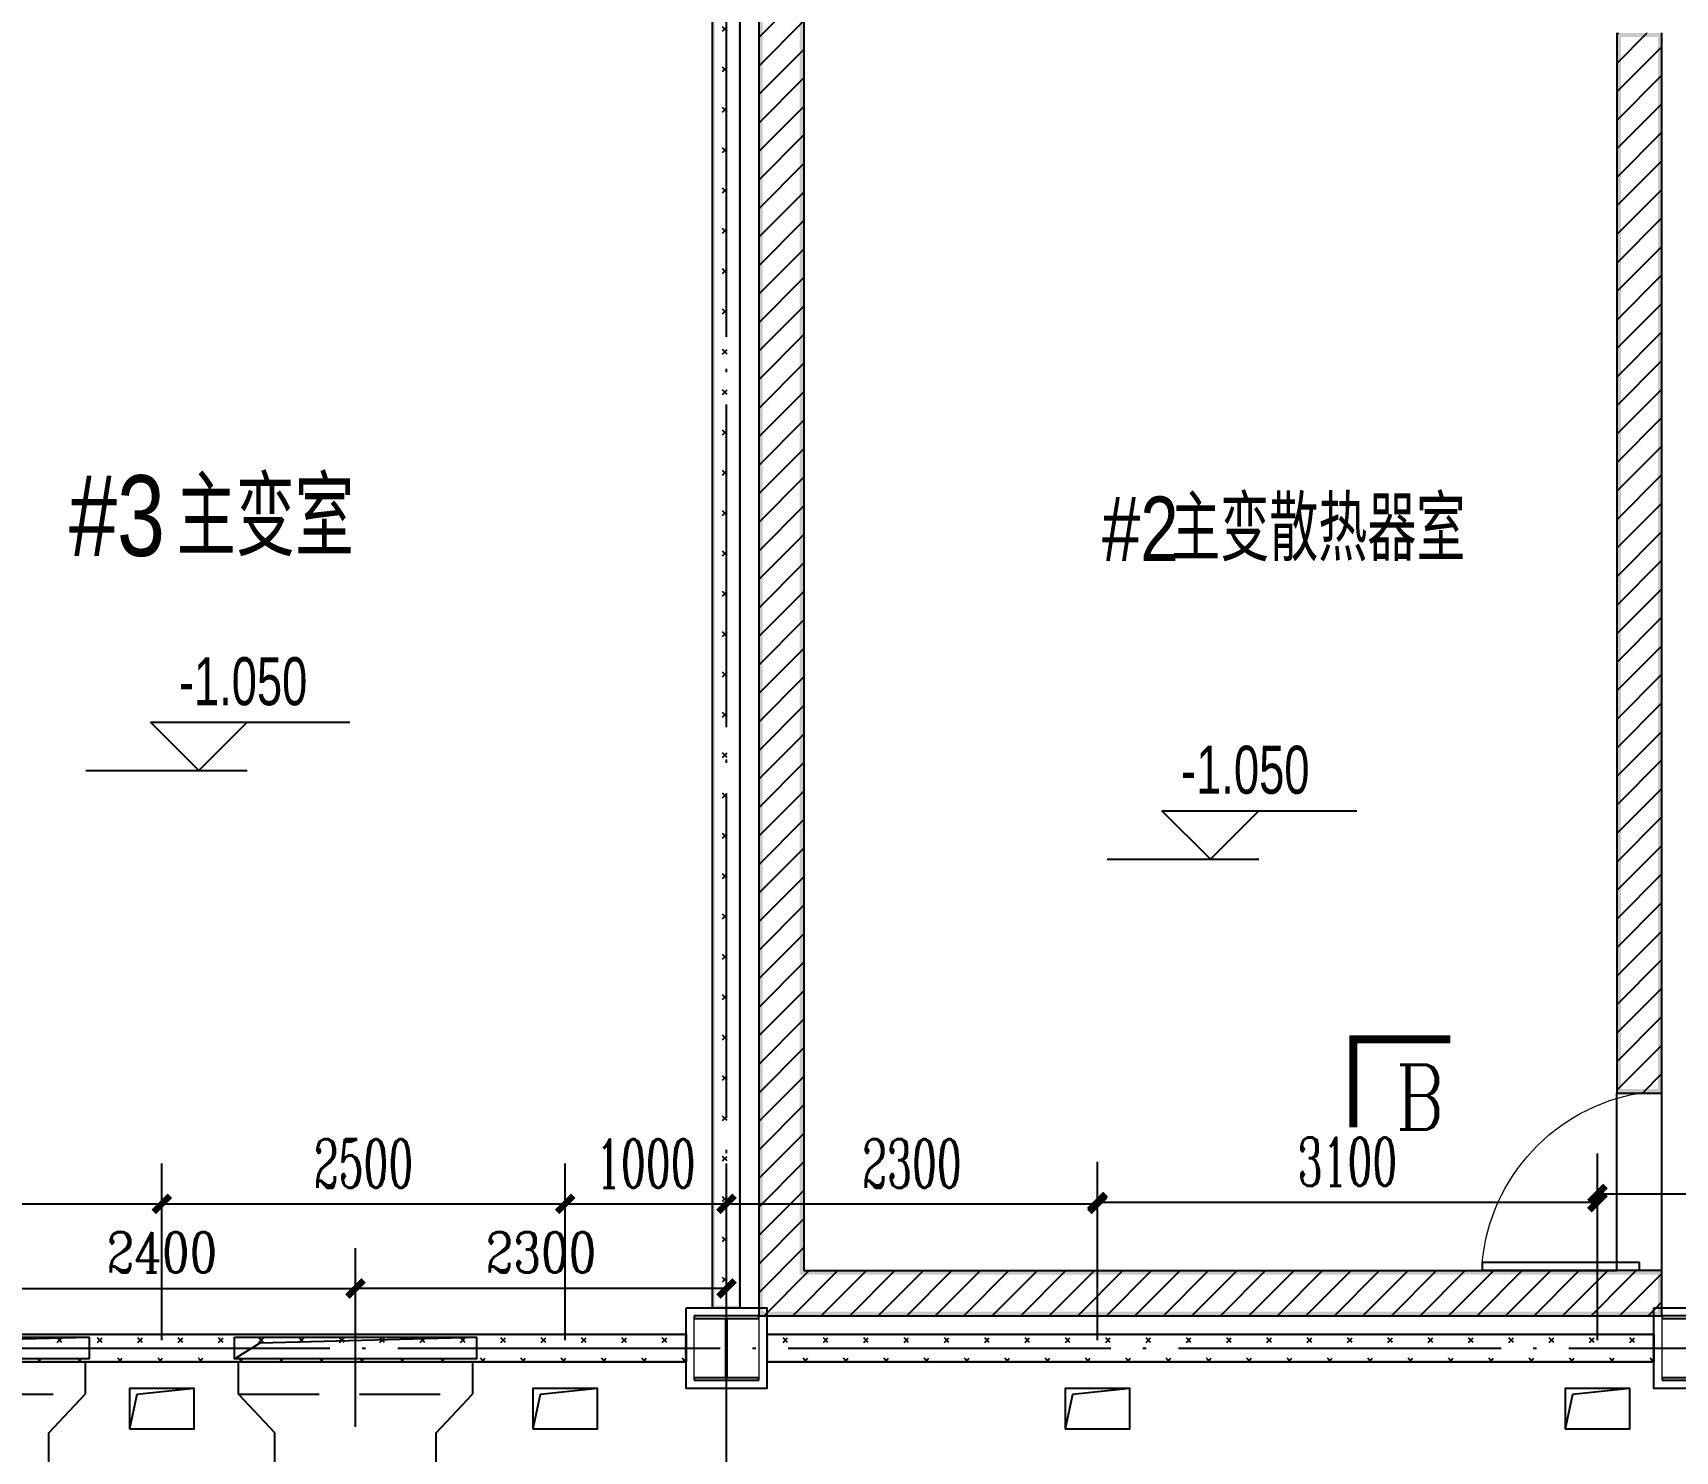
# Model space of a CAD drawing. Extents: x 3213259 to 3716512, y 332899 to 392399.
# Drawn here: x 3502183 to 3512365, y 373394 to 382183 of the extents above; entities that cross this region are included whole.
import ezdxf

# ---------------------------------------------------------------- set-up
doc = ezdxf.new("R2010")
doc.units = 0
doc.header["$LTSCALE"] = 1000
doc.header["$MEASUREMENT"] = 0
doc.linetypes.add('DOTE', pattern=[2.42, 2, -0.2, 0.02, -0.2])
doc.linetypes.add('HIDDEN', pattern=[0.375, 0.25, -0.125])
for name, color, linetype in [('COLUMN', 2, 'Continuous'), ('DIM_ELEV', 3, 'Continuous'), ('DIM_SYMB', 3, 'Continuous'), ('DOTE', 1, 'DOTE'), ('PUB_DIM', 3, 'Continuous'), ('PUB_HATCH', 8, 'Continuous'), ('PUB_TEXT', 7, 'Continuous'), ('PUB_WALL', 9, 'Continuous'), ('sb', 6, 'Continuous'), ('WALL', 7, 'Continuous'), ('WALL-MOVE', 6, 'Continuous'), ('本期', 7, 'Continuous'), ('门坎', 4, 'Continuous'), ('防火外包', 12, 'Continuous')]:
    doc.layers.add(name, color=color, linetype=linetype)
doc.layers.add('JZX_ViewLine', color=30, linetype='Continuous', lineweight=0)
doc.styles.add('_TCH_DIM', font='sepd_tss.shx', dxfattribs={"bigfont": 'sepd_hzt.shx'})
doc.styles.add('DIM_FONT', font='COMPLEX8.SHX', dxfattribs={"width": 0.6, "bigfont": 'HZITXT.SHX'})
doc.styles.add('HZ', font='complex8.shx', dxfattribs={"width": 0.8, "bigfont": 'hztxt.shx'})
doc.styles.add('sepd_yb2', font='sepd_gbe.shx', dxfattribs={"width": 0.8, "bigfont": 'sepd_gbc.shx'})
doc.dimstyles.new('DIMN', dxfattribs={"dimtxt": 300, "dimasz": 100, "dimexe": 250, "dimexo": 300, "dimgap": 100, "dimtad": 1, "dimdec": 0, "dimzin": 0, "dimdsep": 46, "dimtxsty": 'DIM_FONT', "dimblk": 'ARCHTICK', "dimcen": 0.09, "dimclrt": 7, "dimazin": 2, "dimtfac": 1, "dimtdec": 0, "dimtix": 1, "dimtmove": 2, "dimatfit": 3, "dimldrblk": 'ARCHTICK', "dimfxl": 1, "dimtolj": 1, "dimtzin": 0, "dimarcsym": 0})
doc.dimstyles.new('副本 DIMN', dxfattribs={"dimtxt": 300, "dimasz": 100, "dimexe": 250, "dimexo": 300, "dimgap": 100, "dimtad": 1, "dimdec": 0, "dimzin": 0, "dimdsep": 46, "dimtxsty": 'DIM_FONT', "dimblk": 'ARCHTICK', "dimcen": 0.09, "dimclrt": 7, "dimazin": 2, "dimtfac": 1, "dimtdec": 0, "dimtix": 1, "dimtmove": 2, "dimatfit": 3, "dimldrblk": 'ARCHTICK', "dimfxl": 1, "dimtolj": 1, "dimtzin": 0, "dimarcsym": 0})
pattern_1 = [(45, (-451208.51, -430878.26), (-88.388383, 88.388383), [])]
pattern_2 = [(45, (-451166.04, -430932.16), (-125.000003, 125.000003), [40, -136.7767]), (135, (-450887.75, -430932.16), (-125.000003, -125.000003), [40, -136.7767])]

# ---------------------------------------------------------------- blocks, each defined once
blk = doc.blocks.new('_ArchTick')
at = {"color": 0, "linetype": 'ByBlock', "const_width": 0.4}
blk.add_lwpolyline([(-0.5, -0.5), (0.5, 0.5)], dxfattribs=at)
blk = doc.blocks.new('*D239')
at = {"color": 0, "lineweight": -2}
for p, q in [((3511883, 374419), (3511883, 375238)), ((3515533, 374083), (3515533, 375238)), ((3511883, 374988), (3515533, 374988))]:
    blk.add_line(p, q, dxfattribs=at)
at = {"layer": 'Defpoints', "color": 0}
for p in [(3515533, 374988), (3511883, 374119), (3515533, 373783)]:
    blk.add_point(p, dxfattribs=at)
at = {"color": 0, "lineweight": -2, "xscale": 100, "yscale": 100, "zscale": 100, "rotation": 180}
blk.add_blockref('_ArchTick', (3511883, 374988), dxfattribs=at)
at = {"color": 0, "lineweight": -2, "xscale": 100, "yscale": 100, "zscale": 100}
blk.add_blockref('_ArchTick', (3515533, 374988), dxfattribs=at)
at = {"color": 7, "insert": (3513708, 375238), "char_height": 300, "attachment_point": 5, "style": 'DIM_FONT'}
blk.add_mtext('\\A1;3650', dxfattribs=at)
blk = doc.blocks.new('*D238')
at = {"color": 0, "lineweight": -2}
for p, q in [((3508783, 374419), (3508783, 375188)), ((3511883, 374083), (3511883, 375188)), ((3508783, 374938), (3511883, 374938))]:
    blk.add_line(p, q, dxfattribs=at)
at = {"layer": 'Defpoints', "color": 0}
for p in [(3511883, 374938), (3508783, 374119), (3511883, 373783)]:
    blk.add_point(p, dxfattribs=at)
at = {"color": 0, "lineweight": -2, "xscale": 100, "yscale": 100, "zscale": 100, "rotation": 180}
blk.add_blockref('_ArchTick', (3508783, 374938), dxfattribs=at)
at = {"color": 0, "lineweight": -2, "xscale": 100, "yscale": 100, "zscale": 100}
blk.add_blockref('_ArchTick', (3511883, 374938), dxfattribs=at)
at = {"color": 7, "insert": (3510333, 375188), "char_height": 300, "attachment_point": 5, "style": 'DIM_FONT'}
blk.add_mtext('\\A1;3100', dxfattribs=at)
blk = doc.blocks.new('*D237')
at = {"color": 0, "lineweight": -2}
for p, q in [((3506483, 374083), (3506483, 375177)), ((3508783, 374083), (3508783, 375177)), ((3506483, 374927), (3508783, 374927))]:
    blk.add_line(p, q, dxfattribs=at)
at = {"layer": 'Defpoints', "color": 0}
for p in [(3508783, 374927), (3506483, 373783), (3508783, 373783)]:
    blk.add_point(p, dxfattribs=at)
at = {"color": 0, "lineweight": -2, "xscale": 100, "yscale": 100, "zscale": 100, "rotation": 180}
blk.add_blockref('_ArchTick', (3506483, 374927), dxfattribs=at)
at = {"color": 0, "lineweight": -2, "xscale": 100, "yscale": 100, "zscale": 100}
blk.add_blockref('_ArchTick', (3508783, 374927), dxfattribs=at)
at = {"color": 7, "insert": (3507633, 375177), "char_height": 300, "attachment_point": 5, "style": 'DIM_FONT'}
blk.add_mtext('\\A1;2300', dxfattribs=at)
blk = doc.blocks.new('*D236')
at = {"color": 0, "lineweight": -2}
for p, q in [((3505483, 374419), (3505483, 375177)), ((3506483, 373900), (3506483, 375177)), ((3505483, 374927), (3506483, 374927))]:
    blk.add_line(p, q, dxfattribs=at)
at = {"layer": 'Defpoints', "color": 0}
for p in [(3506483, 374927), (3505483, 374119), (3506483, 373600)]:
    blk.add_point(p, dxfattribs=at)
at = {"color": 0, "lineweight": -2, "xscale": 100, "yscale": 100, "zscale": 100, "rotation": 180}
blk.add_blockref('_ArchTick', (3505483, 374927), dxfattribs=at)
at = {"color": 0, "lineweight": -2, "xscale": 100, "yscale": 100, "zscale": 100}
blk.add_blockref('_ArchTick', (3506483, 374927), dxfattribs=at)
at = {"color": 7, "insert": (3505983, 375177), "char_height": 300, "attachment_point": 5, "style": 'DIM_FONT'}
blk.add_mtext('\\A1;1000', dxfattribs=at)
blk = doc.blocks.new('*D235')
at = {"color": 0, "lineweight": -2}
for p, q in [((3502983, 374419), (3502983, 375177)), ((3505483, 374083), (3505483, 375177)), ((3502983, 374927), (3505483, 374927))]:
    blk.add_line(p, q, dxfattribs=at)
at = {"layer": 'Defpoints', "color": 0}
for p in [(3505483, 374927), (3502983, 374119), (3505483, 373783)]:
    blk.add_point(p, dxfattribs=at)
at = {"color": 0, "lineweight": -2, "xscale": 100, "yscale": 100, "zscale": 100, "rotation": 180}
blk.add_blockref('_ArchTick', (3502983, 374927), dxfattribs=at)
at = {"color": 0, "lineweight": -2, "xscale": 100, "yscale": 100, "zscale": 100}
blk.add_blockref('_ArchTick', (3505483, 374927), dxfattribs=at)
at = {"color": 7, "insert": (3504233, 375177), "char_height": 300, "attachment_point": 5, "style": 'DIM_FONT'}
blk.add_mtext('\\A1;2500', dxfattribs=at)
blk = doc.blocks.new('*D234')
at = {"color": 0, "lineweight": -2}
for p, q in [((3500183, 374813), (3500183, 375177)), ((3502983, 374083), (3502983, 375177)), ((3500183, 374927), (3502983, 374927))]:
    blk.add_line(p, q, dxfattribs=at)
at = {"layer": 'Defpoints', "color": 0}
for p in [(3502983, 374927), (3500183, 374513), (3502983, 373783)]:
    blk.add_point(p, dxfattribs=at)
at = {"color": 0, "lineweight": -2, "xscale": 100, "yscale": 100, "zscale": 100, "rotation": 180}
blk.add_blockref('_ArchTick', (3500183, 374927), dxfattribs=at)
at = {"color": 0, "lineweight": -2, "xscale": 100, "yscale": 100, "zscale": 100}
blk.add_blockref('_ArchTick', (3502983, 374927), dxfattribs=at)
at = {"color": 7, "insert": (3501583, 375177), "char_height": 300, "attachment_point": 5, "style": 'DIM_FONT'}
blk.add_mtext('\\A1;2800', dxfattribs=at)
blk = doc.blocks.new('*D295')
at = {"layer": 'Defpoints', "color": 0}
for p in [(3504183, 374402), (3504183, 373513), (3506483, 373523)]:
    blk.add_point(p, dxfattribs=at)
at = {"layer": 'PUB_DIM', "color": 0, "lineweight": -2}
for p, q in [((3504183, 373813), (3504183, 374652)), ((3506483, 373823), (3506483, 374652)), ((3506483, 374402), (3504183, 374402))]:
    blk.add_line(p, q, dxfattribs=at)
at = {"layer": 'PUB_DIM', "color": 0, "lineweight": -2, "xscale": 100, "yscale": 100, "zscale": 100, "rotation": 180}
blk.add_blockref('_ArchTick', (3504183, 374402), dxfattribs=at)
at = {"layer": 'PUB_DIM', "color": 0, "lineweight": -2, "xscale": 100, "yscale": 100, "zscale": 100}
blk.add_blockref('_ArchTick', (3506483, 374402), dxfattribs=at)
at = {"layer": 'PUB_DIM', "color": 7, "insert": (3505333, 374627), "char_height": 250, "attachment_point": 5, "style": 'HZ'}
blk.add_mtext('\\A1;2300', dxfattribs=at)
blk = doc.blocks.new('*D292')
at = {"layer": 'Defpoints', "color": 0}
for p in [(3504183, 374402), (3504183, 374315), (3501783, 373594)]:
    blk.add_point(p, dxfattribs=at)
at = {"layer": 'PUB_DIM', "color": 0, "lineweight": -2}
for p, q in [((3501783, 373894), (3501783, 374652)), ((3504183, 374615), (3504183, 374652)), ((3501783, 374402), (3504183, 374402))]:
    blk.add_line(p, q, dxfattribs=at)
at = {"layer": 'PUB_DIM', "color": 0, "lineweight": -2, "xscale": 100, "yscale": 100, "zscale": 100, "rotation": 180}
blk.add_blockref('_ArchTick', (3501783, 374402), dxfattribs=at)
at = {"layer": 'PUB_DIM', "color": 0, "lineweight": -2, "xscale": 100, "yscale": 100, "zscale": 100}
blk.add_blockref('_ArchTick', (3504183, 374402), dxfattribs=at)
at = {"layer": 'PUB_DIM', "color": 7, "insert": (3502983, 374627), "char_height": 250, "attachment_point": 5, "style": 'HZ'}
blk.add_mtext('\\A1;2400', dxfattribs=at)
blk = doc.blocks.new('400X400初设工字钢柱')
at = {"layer": 'COLUMN'}
for p, q in [((1414526, 738369), (1414126, 738369)), ((1414126, 738369), (1414126, 738353)), ((1414526, 738353), (1414526, 738369)), ((1414126, 738353), (1414321, 738353)), ((1414321, 738353), (1414321, 737985)), ((1414331, 737985), (1414331, 738353)), ((1414331, 738353), (1414526, 738353)), ((1414321, 737985), (1414126, 737985)), ((1414126, 737985), (1414126, 737969)), ((1414126, 737969), (1414526, 737969)), ((1414526, 737985), (1414331, 737985)), ((1414526, 737969), (1414526, 737985))]:
    blk.add_line(p, q, dxfattribs=at)
at = {"layer": 'JZX_ViewLine'}
blk.add_lwpolyline([(1414126, 738369), (1414526, 738369), (1414526, 737969), (1414126, 737969)], close=True, dxfattribs=at)
blk = doc.blocks.new('D1')
at = {"layer": 'PUB_HATCH'}
h = blk.add_hatch(dxfattribs=at)
h.set_pattern_fill('普通砖', color=256, scale=50, style=0)
h.set_pattern_definition(pattern_1)
h.paths.add_polyline_path([(1918892.3, 325945.1), (1918612.3, 325665.1), (1918612.3, 316065.1), (1918892.3, 316345.1)])
h = blk.add_hatch(dxfattribs=at)
h.set_pattern_fill('石膏板', color=256, scale=50, style=0)
h.set_pattern_definition(pattern_2)
h.paths.add_polyline_path([(1918326.3, 316115.1), (1918498.3, 316115.1), (1918498.3, 325215.1), (1918326.3, 325215.1)])
h = blk.add_hatch(dxfattribs=at)
h.set_pattern_fill('普通砖', color=256, scale=50, style=0)
h.set_pattern_definition(pattern_1)
h.paths.add_polyline_path([(1924212.3, 317445.1), (1924212.3, 324015.1), (1923932.3, 324015.1), (1923932.3, 317445.1)])
h = blk.add_hatch(dxfattribs=at)
h.set_pattern_fill('普通砖', color=256, scale=50, style=0)
h.set_pattern_definition(pattern_1)
h.paths.add_polyline_path([(1918892.3, 316345.1), (1918612.3, 316065.1), (1924212.3, 316065.1), (1923932.3, 316345.1)])
h = blk.add_hatch(dxfattribs=at)
h.set_pattern_fill('普通砖', color=256, scale=50, style=0)
h.set_pattern_definition(pattern_1)
h.paths.add_polyline_path([(1923932.3, 316345.1), (1924212.3, 316065.1), (1924212.3, 316345.1)])
h = blk.add_hatch(dxfattribs=at)
h.set_pattern_fill('石膏板', color=256, scale=50, style=0)
h.set_pattern_definition(pattern_2)
h.paths.add_polyline_path([(1912362.3, 315951.1), (1912362.3, 315779.1), (1918162.3, 315779.1), (1918162.3, 315951.1)])
h = blk.add_hatch(dxfattribs=at)
h.set_pattern_fill('石膏板', color=256, scale=50, style=0)
h.set_pattern_definition(pattern_2)
h.paths.add_polyline_path([(1918662.3, 315951.1), (1918662.3, 315779.1), (1924162.3, 315779.1), (1924162.3, 315951.1)])
at = {"layer": 'PUB_WALL'}
for points in [[(1918892.3, 325945.1), (1918892.3, 316345.1), (1918867.3, 316320.1), (1918867.3, 325920.1)], [(1918612.3, 325665.1), (1918612.3, 316065.1), (1918637.3, 316090.1), (1918637.3, 325690.1)], [(1918326.3, 316115.1), (1918326.3, 325215.1), (1918338.8, 325215.1), (1918338.8, 316115.1)], [(1918498.3, 316115.1), (1918498.3, 325215.1), (1918485.8, 325215.1), (1918485.8, 316115.1)], [(1924212.3, 324015.1), (1923932.3, 324015.1), (1923957.3, 323990.1), (1924187.3, 323990.1)], [(1923957.3, 324015.1), (1923932.3, 324015.1), (1923932.3, 317445.1), (1923957.3, 317445.1)], [(1924212.3, 324015.1), (1924187.3, 324015.1), (1924187.3, 317445.1), (1924212.3, 317445.1)], [(1923932.3, 317445.1), (1924212.3, 317445.1), (1924187.3, 317470.1), (1923957.3, 317470.1)], [(1918892.3, 316345.1), (1923932.3, 316345.1), (1923957.3, 316320.1), (1918867.3, 316320.1)], [(1924212.3, 316345.1), (1923932.3, 316345.1), (1923957.3, 316320.1), (1924187.3, 316320.1)], [(1924212.3, 316065.1), (1924212.3, 316345.1), (1924187.3, 316320.1), (1924187.3, 316090.1)], [(1918326.3, 316115.1), (1918498.3, 316115.1), (1918498.3, 316127.6), (1918326.3, 316127.6)], [(1918612.3, 316065.1), (1924212.3, 316065.1), (1924187.3, 316090.1), (1918637.3, 316090.1)], [(1912362.3, 315951.1), (1918162.3, 315951.1), (1918162.3, 315938.6), (1912362.3, 315938.6)], [(1918162.3, 315951.1), (1918162.3, 315779.1), (1918149.8, 315779.1), (1918149.8, 315951.1)], [(1918662.3, 315951.1), (1924162.3, 315951.1), (1924162.3, 315938.6), (1918662.3, 315938.6)], [(1918662.3, 315951.1), (1918662.3, 315779.1), (1918674.8, 315779.1), (1918674.8, 315951.1)], [(1924162.3, 315951.1), (1924162.3, 315779.1), (1924149.8, 315779.1), (1924149.8, 315951.1)], [(1912362.3, 315779.1), (1918162.3, 315779.1), (1918162.3, 315791.6), (1912362.3, 315791.6)], [(1918662.3, 315779.1), (1924162.3, 315779.1), (1924162.3, 315791.6), (1918662.3, 315791.6)]]:
    blk.add_hatch(color=2, dxfattribs=at).paths.add_polyline_path(points)
at = {"color": 3}
blk.add_line((1922737.9, 316344.8), (1923456.2, 316344.8), dxfattribs=at)
at = {"extrusion": (0, 0, -1)}
for p, q in [((1923097.3, 316395.1), (1923097.3, 316345.1)), ((1924072.3, 316395.1), (1923097.3, 316395.1)), ((1924072.3, 316345.1), (1923097.3, 316345.1)), ((1924072.3, 316345.1), (1924072.3, 316395.1))]:
    blk.add_line(p, q, dxfattribs=at)
at = {"lineweight": 13, "extrusion": (0, 0, -1)}
blk.add_arc((-1924270.9, 316283.2), 1178.7, 5.44328, 80.29573, dxfattribs=at)
at = {"layer": 'DIM_ELEV'}
for p, q in [((1915141.2, 319443.5), (1914841.2, 319743.5)), ((1914841.2, 319743.5), (1916078.4, 319743.5)), ((1915141.2, 319443.5), (1915441.2, 319743.5)), ((1914441.2, 319443.5), (1915441.2, 319443.5)), ((1921412.3, 318894.8), (1921112.3, 319194.8)), ((1921112.3, 319194.8), (1922320.8, 319194.8)), ((1921412.3, 318894.8), (1921712.3, 319194.8)), ((1920773.7, 318894.8), (1921712.3, 318894.8))]:
    blk.add_line(p, q, dxfattribs=at)
at = {"layer": 'DOTE'}
for p, q in [((1918412.3, 300352.3), (1918412.3, 329397.5)), ((1892174.5, 315865.1), (1948456.4, 315865.1))]:
    blk.add_line(p, q, dxfattribs=at)
at = {"layer": 'WALL', "color": 2}
for p, q in [((1918892.3, 325945.1), (1918892.3, 316345.1)), ((1918612.3, 325665.1), (1918612.3, 316065.1)), ((1923932.3, 324015.1), (1923932.3, 317445.1)), ((1924212.3, 317445.1), (1924212.3, 324015.1)), ((1923932.3, 317445.1), (1924212.3, 317445.1)), ((1918892.3, 316345.1), (1923932.3, 316345.1)), ((1924212.3, 316345.1), (1923932.3, 316345.1)), ((1924212.3, 316065.1), (1924212.3, 316345.1)), ((1918612.3, 316065.1), (1924212.3, 316065.1))]:
    blk.add_line(p, q, dxfattribs=at)
at = {"layer": 'WALL-MOVE', "color": 2}
for p, q in [((1918326.3, 316115.1), (1918326.3, 325215.1)), ((1918498.3, 316115.1), (1918498.3, 325215.1)), ((1918326.3, 316115.1), (1918498.3, 316115.1)), ((1912362.3, 315951.1), (1918162.3, 315951.1)), ((1918162.3, 315951.1), (1918162.3, 315779.1)), ((1918662.3, 315951.1), (1924162.3, 315951.1)), ((1918662.3, 315951.1), (1918662.3, 315779.1)), ((1924162.3, 315951.1), (1924162.3, 315779.1)), ((1912362.3, 315779.1), (1918162.3, 315779.1)), ((1918662.3, 315779.1), (1924162.3, 315779.1))]:
    blk.add_line(p, q, dxfattribs=at)
at = {"layer": '门坎'}
for p, q in [((1923932.3, 316345.1), (1923932.3, 317445.1)), ((1924212.3, 316345.1), (1924212.3, 317445.1))]:
    blk.add_line(p, q, dxfattribs=at)
at = {"layer": '防火外包'}
for points in [[(1918162.3, 316115.1), (1918662.3, 316115.1), (1918662.3, 315615.1), (1918162.3, 315615.1)], [(1924162.3, 316115.1), (1924662.3, 316115.1), (1924662.3, 315615.1), (1924162.3, 315615.1)]]:
    blk.add_lwpolyline(points, close=True, dxfattribs=at)
at = {"layer": 'COLUMN'}
for p in [(504086.4, -422304.1), (510086.4, -422304.1)]:
    blk.add_blockref('400X400初设工字钢柱', p, dxfattribs=at)
at = {"layer": 'PUB_TEXT'}
for s, height, style, width, p in [('#3', 500, 'sepd_yb2', 0.8, (1914336.8, 320773.3)), ('主变室', 482.27, 'sepd_yb2', 0.8, (1915003.5, 320773.3)), ('#2', 400, 'sepd_yb2', 0.8, (1920739.9, 320741.4)), ('主变散热器室', 400, 'sepd_yb2', 0.8, (1921169.4, 320741.4)), ('-1.050', 297.5, '_TCH_DIM', 0.705882, (1915017.7, 319848.5)), ('-1.050', 297.5, '_TCH_DIM', 0.705882, (1921230.8, 319299.8))]:
    blk.add_text(s, height=height, dxfattribs=dict(at, style=style, width=width)).set_placement(p)

msp = doc.modelspace()

# ---------------------------------------------------------------- linework, layer by layer
at = {"color": 4}
for p, q in [((3501192.493, 374066.029), (3502533.102, 374101.335)), ((3503433.102, 373965.637), (3503592.493, 374066.029)), ((3503592.493, 374066.029), (3504933.102, 374101.335)), ((3503182.891, 373783.486), (3502828.597, 373746.343)), ((3505682.891, 373783.486), (3505328.597, 373746.343)), ((3508982.891, 373783.486), (3508628.597, 373746.343)), ((3512082.891, 373783.486), (3511728.597, 373746.343))]:
    msp.add_line(p, q, dxfattribs=at)
for points in [[(3501033.102, 374101.335), (3502533.102, 374101.335), (3502533.102, 373965.637), (3501033.102, 373965.637)], [(3503433.102, 374101.335), (3504933.102, 374101.335), (3504933.102, 373965.637), (3503433.102, 373965.637)], [(3502782.891, 373533.486), (3503182.891, 373533.486), (3503182.891, 373783.486), (3502782.891, 373783.486)], [(3505282.891, 373533.486), (3505682.891, 373533.486), (3505682.891, 373783.486), (3505282.891, 373783.486)], [(3508582.891, 373533.486), (3508982.891, 373533.486), (3508982.891, 373783.486), (3508582.891, 373783.486)], [(3511682.891, 373533.486), (3512082.891, 373533.486), (3512082.891, 373783.486), (3511682.891, 373783.486)]]:
    msp.add_lwpolyline(points, close=True, dxfattribs=at)
for points in [[(3502828.597, 373746.343), (3502782.891, 373533.486)], [(3505328.597, 373746.343), (3505282.891, 373533.486)], [(3508628.597, 373746.343), (3508582.891, 373533.486)], [(3511728.597, 373746.343), (3511682.891, 373533.486)]]:
    msp.add_lwpolyline(points, dxfattribs=at)
at = {"layer": 'DIM_SYMB', "const_width": 50}
msp.add_lwpolyline([(3510970.071, 375946.498), (3510370.071, 375946.498), (3510370.071, 375400.276)], dxfattribs=at)
at = {"layer": 'PUB_DIM'}
msp.add_line((3504183.102, 373545.203), (3504183.102, 374531.464), dxfattribs=at)
at = {"layer": 'sb', "linetype": 'HIDDEN', "lineweight": 25, "ltscale": 2}
for p in [(3502508.102, 373942.486), (3501058.102, 373747.486)]:
    msp.add_line(p, (3502508.102, 373747.486), dxfattribs=at)
at = {"layer": 'sb', "color": 1, "linetype": 'HIDDEN', "lineweight": 25, "ltscale": 2}
for p in [(3504908.102, 373942.486), (3503458.102, 373747.486)]:
    msp.add_line(p, (3504908.102, 373747.486), dxfattribs=at)
for points in [[(3503458.102, 373747.486), (3503458.102, 373947.486)], [(3503683.102, 372558.943), (3503683.102, 373507.943), (3503458.102, 373747.486)], [(3504683.102, 372558.943), (3504683.102, 373507.943), (3504908.102, 373747.486)]]:
    msp.add_lwpolyline(points, dxfattribs=at)
at = {"layer": 'sb', "linetype": 'HIDDEN', "lineweight": 25, "ltscale": 2}
msp.add_lwpolyline([(3502283.102, 372558.943), (3502283.102, 373507.943), (3502508.102, 373747.486)], dxfattribs=at)

# ---------------------------------------------------------------- block references
at = {"layer": 'sb', "color": 1, "linetype": 'HIDDEN', "lineweight": 25, "ltscale": 2}
msp.add_blockref('D1', (1588070.633, 58168.405), dxfattribs=at)

# ---------------------------------------------------------------- texts
at = {"layer": '本期', "color": 6, "lineweight": 9, "ltscale": 0.8, "style": 'HZ', "width": 0.8}
msp.add_text('B', height=400, dxfattribs=at).set_placement((3510633.083, 375387.897))

# ---------------------------------------------------------------- dimensions: what is measured, and where the dimension line sits
for base, p1, p2, picture, middle in [((3515532.891, 374987.6), (3511882.891, 374119.484), (3515532.891, 373783.486), '*D239', (3513707.891, 375237.6)), ((3502982.891, 374926.831), (3500182.891, 374513.459), (3502982.891, 373783.486), '*D234', (3501582.891, 375176.831)), ((3505482.891, 374926.831), (3502982.891, 374119.47), (3505482.891, 373783.486), '*D235', (3504232.891, 375176.831)), ((3506482.891, 374926.831), (3505482.891, 374119.482), (3506482.891, 373599.958), '*D236', (3505982.891, 375176.831)), ((3508782.891, 374926.831), (3506482.891, 373783.459), (3508782.891, 373783.486), '*D237', (3507632.891, 375176.831)), ((3511882.891, 374937.6), (3508782.891, 374119.469), (3511882.891, 373783.486), '*D238', (3510332.891, 375187.6))]:
    dim = msp.add_linear_dim(base=base, p1=p1, p2=p2, dimstyle='副本 DIMN')
    dim.commit()
    dim.dimension.update_dxf_attribs({"geometry": picture, "text_midpoint": middle})
at = {"layer": 'PUB_DIM'}
for p1, p2, picture, middle in [((3501783.102, 373593.517), (3504183.102, 374315.281), '*D292', (3502983.102, 374626.754)), ((3506482.905, 373523.302), (3504183.102, 373512.703), '*D295', (3505333.003, 374626.754))]:
    dim = msp.add_linear_dim(base=(3504183.102, 374401.754), p1=p1, p2=p2, dimstyle='DIMN', override={"dimtxt": 250, "dimtxsty": 'HZ', "dimblk": 'ArchTick'}, dxfattribs=at)
    dim.commit()
    dim.dimension.update_dxf_attribs({"geometry": picture, "text_midpoint": middle})

doc.saveas('drawing.dxf')
